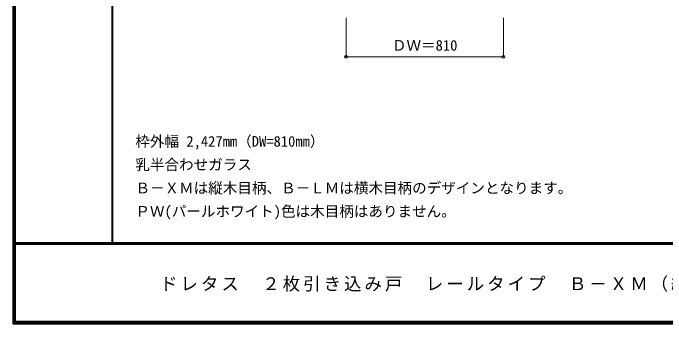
# Model space of a CAD drawing. Units: millimetres, scale not verified. Extents: x -6000 to 5700, y -4307 to 4175.
# Drawn here: x -6000 to -2638, y -4205 to -2606 of the extents above; entities that cross this region are included whole.
import ezdxf
from ezdxf.enums import TextEntityAlignment as Align

# ---------------------------------------------------------------- set-up
doc = ezdxf.new("R2010")
doc.units = ezdxf.units.MM
doc.header["$LTSCALE"] = 30
doc.header["$PDMODE"] = 32
doc.header["$PDSIZE"] = 15
for name, color, linetype, lineweight in [('0-A_文字', 7, 'Continuous', 18), ('0-B_寸法', 7, 'Continuous', 9), ('F-1_枠', 6, 'Continuous', 40), ('F-A_文字', 7, 'Continuous', 18)]:
    doc.layers.add(name, color=color, linetype=linetype, lineweight=lineweight)
doc.styles.add('ＭＳ ゴシック', font='')
doc.styles.get('ＭＳ ゴシック').set_extended_font_data('MS Gothic')

msp = doc.modelspace()

# ---------------------------------------------------------------- linework, layer by layer
at = {"layer": '0-B_寸法', "color": 4}
for p, q in [((-4285, -2831.25), (-4285, -2631.25)), ((-3475, -2831.25), (-3475, -2631.25)), ((-4285, -2831.25), (-3475, -2831.25))]:
    msp.add_line(p, q, dxfattribs=at)
at = {"layer": '0-B_寸法'}
for p in [(-4285, -2831.25), (-3475, -2831.25)]:
    msp.add_point(p, dxfattribs=at)
at = {"layer": 'F-1_枠'}
for p, q in [((-6000, 4175), (-6000, -4205)), ((-5995, 4175), (-5995, -4205)), ((-5990, 4175), (-5990, -4205)), ((-5490, 4175), (-5490, -3790)), ((5700, -3790), (-6000, -3790)), ((5700, -3795), (-6000, -3795)), ((5700, -4195), (-6000, -4195)), ((5700, -4200), (-6000, -4200)), ((5700, -4205), (-6000, -4205))]:
    msp.add_line(p, q, dxfattribs=at)

# ---------------------------------------------------------------- texts
at = {"layer": '0-A_文字', "style": 'ＭＳ ゴシック'}
for s, p in [('枠外幅 2,427mm（DW=810mm）', (-5370, -3310)), ('乳半合わせガラス', (-5370, -3430)), ('Ｂ－ＸＭは縦木目柄、Ｂ－ＬＭは横木目柄のデザインとなります。', (-5370, -3550)), ('ＰＷ(パールホワイト)色は木目柄はありません。', (-5370, -3670))]:
    msp.add_text(s, height=54.99, dxfattribs=at).set_placement(p, align=Align.BOTTOM_LEFT)
at = {"layer": '0-B_寸法', "style": 'ＭＳ ゴシック'}
msp.add_text('ＤＷ＝810', height=54.99, dxfattribs=at).set_placement((-4048.75, -2816.25), align=Align.BOTTOM_LEFT)
at = {"layer": 'F-A_文字', "insert": (-5243.21, -4040), "char_height": 65.98, "attachment_point": 7, "style": 'ＭＳ ゴシック'}
msp.add_mtext('\\T1.17;ドレタス\u3000２枚引き込み戸\u3000レールタイプ\u3000Ｂ－ＸＭ（縦木目柄）／Ｂ－ＬＭ（横木目柄）', dxfattribs=at)

doc.saveas('drawing.dxf')
